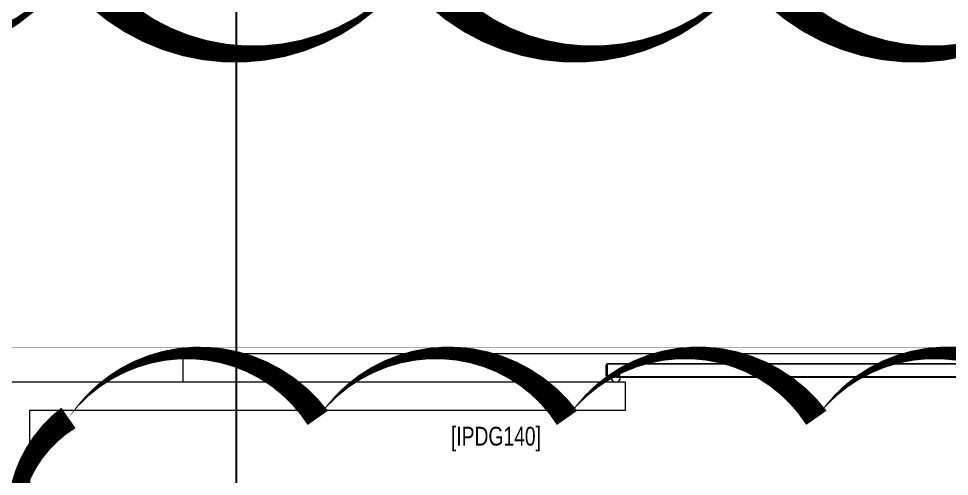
# Model space of a CAD drawing. Header units: metres. Extents: x 75097 to 220695, y -1557923 to -1361206.
# Drawn here: x 143205 to 148152, y -1407582 to -1405147 of the extents above; entities that cross this region are included whole.
import ezdxf

# ---------------------------------------------------------------- set-up
doc = ezdxf.new("R2010")
doc.units = ezdxf.units.M
doc.layers.get('0').update_dxf_attribs({"lineweight": 0})
for name, color, linetype, lineweight in [('A-100 - Copy$0$72_EGR_BASE_TEXT', 8, 'Continuous', 0), ('A-100 - Copy$0$Walls', 8, 'Continuous', 0), ('A-100 - Copy$0$Wooden Joinery', 8, 'Continuous', 0)]:
    doc.layers.add(name, color=color, linetype=linetype, lineweight=lineweight)
doc.layers.add('A-100 - Copy$0$axes', color=8, linetype='Continuous')
doc.layers.add('E-POWR', color=7, linetype='Continuous', lineweight=9, true_color=0x4e7e3e)
doc.layers.add('REV 01', color=7, linetype='Continuous', lineweight=0, true_color=0xe41b4d)
doc.styles.add('A-100 - Copy$0$X3G_ENTITY_2587EA', font='swisscl.ttf', dxfattribs={"height": 200})

# ---------------------------------------------------------------- blocks, each defined once
blk = doc.blocks.new('A-100 - Copy')
at = {"layer": 'A-100 - Copy$0$axes'}
blk.add_line((144363.7, -1477297.4, 0), (144363.7, -1387547.7, 0), dxfattribs=at)
at = {"layer": 'A-100 - Copy$0$Walls'}
for p, q in [((146428.3, -1407080.6, 0), (140663.3, -1407080.6, 0)), ((146428.3, -1407080.6, 0), (146428.3, -1407230.6, 0)), ((146428.3, -1407230.6, 0), (143263.3, -1407230.6, 0)), ((143263.3, -1407230.6, 0), (143263.3, -1411527.7, 0))]:
    blk.add_line(p, q, dxfattribs=at)
at = {"layer": 'A-100 - Copy$0$Wooden Joinery', "elevation": 0}
blk.add_lwpolyline([(148478.3, -1407080.6), (148478.3, -1406930.6), (144078.3, -1406930.6), (144078.3, -1407080.6)], dxfattribs=at)
for points in [[(146363.3, -1407050.6), (146373.3, -1407050.6), (146373.3, -1407055.6), (146338.3, -1407055.6, -0.414214), (146328.3, -1407045.6), (146328.3, -1406990.6, -0.414214), (146338.3, -1406980.6), (148418.3, -1406980.6, -0.414214), (148428.3, -1406990.6), (148428.3, -1407045.6, -0.414214), (148418.3, -1407055.6), (148383.3, -1407055.6), (148383.3, -1407050.6), (148393.3, -1407050.6), (148393.3, -1407040.6), (148363.3, -1407040.6), (148363.3, -1407050.6), (148373.3, -1407050.6), (148373.3, -1407055.6), (146383.3, -1407055.6), (146383.3, -1407050.6), (146393.3, -1407050.6), (146393.3, -1407040.6), (146363.3, -1407040.6)], [(146398.3, -1407050.6), (148358.3, -1407050.6), (148358.3, -1407035.6), (148398.3, -1407035.6), (148398.3, -1407050.6), (148418.3, -1407050.6, 0.414214), (148423.3, -1407045.6), (148423.3, -1406990.6, 0.414214), (148418.3, -1406985.6), (146338.3, -1406985.6, 0.414214), (146333.3, -1406990.6), (146333.3, -1407045.6, 0.414214), (146338.3, -1407050.6), (146358.3, -1407050.6), (146358.3, -1407035.6), (146398.3, -1407035.6)]]:
    blk.add_lwpolyline(points, format="xyb", close=True, dxfattribs=at)
at = {"layer": 'A-100 - Copy$0$Wooden Joinery'}
blk.add_arc((146378.3, -1407055.6, 0), 25, 180, 0, dxfattribs=at)
at = {"layer": 'A-100 - Copy$0$72_EGR_BASE_TEXT', "insert": (145741.9, -1407317.7), "char_height": 100, "attachment_point": 2, "style": 'A-100 - Copy$0$X3G_ENTITY_2587EA'}
blk.add_mtext('[IPDG140]', dxfattribs=at)

msp = doc.modelspace()

# ---------------------------------------------------------------- linework, layer by layer
at = {"layer": 'E-POWR', "const_width": 3}
msp.add_lwpolyline([(158021.6, -1404865.6), (149853, -1404865.6), (149853, -1406891.3), (149552.3, -1406896), (149552.3, -1407414.6), (148985.8, -1407414.6), (148985.8, -1406896), (142926.4, -1406896), (142926.4, -1410117.7), (142934.3, -1411096.4), (135469.2, -1411096.4), (135475.5, -1410549.2), (135475.5, -1408265.2), (139123.8, -1408265.2), (139123.8, -1406896), (140664.3, -1406896), (140664.3, -1407415.2), (140944.1, -1407415.2)], dxfattribs=at)

# ---------------------------------------------------------------- next in the draw order: block references
msp.add_blockref('A-100 - Copy', (0, 0))

# ---------------------------------------------------------------- next in the draw order: linework, layer by layer
at = {"layer": 'REV 01', "color": 3}
for points, elevation in [([(142666.9, -1397087.7, 0, 180.5, -0.520567), (144471.7, -1397087.6, 0, 180.5, -0.520567), (146276.4, -1397087.5, 0, 180.5, -0.520567), (148081.2, -1397087.5, 0, 180.5, -0.520567), (149886, -1397087.4, 0, 180.5, -0.520567), (151690.8, -1397087.3, 0, 180.5, -0.520567), (153495.6, -1397087.3, 0, 180.5, -0.520567), (155300.4, -1397087.2, 0, 180.5, -0.520567), (157105.1, -1397087.1, 0, 180.5, -0.520567), (158909.9, -1397087, 0, 180.5, -0.520567), (159050.9, -1398748.8, 0, 180.5, -0.520567), (159048.8, -1400553.6, 0, 180.5, -0.520567), (159046.6, -1402358.4, 0, 180.5, -0.520567), (159044.4, -1404163.1, 0, 180.5, -0.520567), (157940.6, -1404865, 0, 180.5, -0.520567), (156135.8, -1404865, 0, 180.5, -0.520567), (154331, -1404865.1, 0, 180.5, -0.520567), (152526.2, -1404865.2, 0, 180.5, -0.520567), (150721.5, -1404865.3, 0, 180.5, -0.520567), (148916.7, -1404865.3, 0, 180.5, -0.520567), (147111.9, -1404865.4, 0, 180.5, -0.520567), (145307.1, -1404865.5, 0, 180.5, -0.520567), (143502.3, -1404865.6, 0, 180.5, -0.520567), (141697.6, -1404865.6, 0, 180.5, -0.520567)], -2.4), ([(155996, -1411752.3, 0, 132.5, -0.520567), (154671.1, -1411752.4, 0, 132.5, -0.520567), (153346.2, -1411752.5, 0, 132.5, -0.520567), (152021.3, -1411752.6, 0, 132.5, -0.520567), (150696.4, -1411752.7, 0, 132.5, -0.520567), (149371.5, -1411752.8, 0, 132.5, -0.520567), (148046.5, -1411753, 0, 132.5, -0.520567), (146721.6, -1411753.1, 0, 132.5, -0.520567), (145396.7, -1411753.2, 0, 132.5, -0.520567), (144071.8, -1411753.3, 0, 132.5, -0.520567), (143462.3, -1411039.4, 0, 132.5, -0.520567), (143465, -1409714.5, 0, 132.5, -0.520567), (143467.8, -1408389.6, 0, 132.5, -0.520567), (143470.1, -1407270.4, 0, 132.5, -0.520567), (144795.1, -1407270.3, 0, 132.5, -0.520567), (146120, -1407270.1, 0, 132.5, -0.520567), (147444.9, -1407270, 0, 132.5, -0.520567), (148769.8, -1407269.9, 0, 132.5, -0.520567), (150094.7, -1407269.8, 0, 132.5, -0.520567), (151419.6, -1407269.7, 0, 132.5, -0.520567), (152744.6, -1407269.6, 0, 132.5, -0.520567), (154069.5, -1407269.5, 0, 132.5, -0.520567), (155394.4, -1407269.3, 0, 132.5, -0.520567)], 0)]:
    msp.add_lwpolyline(points, format="xyseb", dxfattribs=dict(at, elevation=elevation))

doc.saveas('drawing.dxf')
